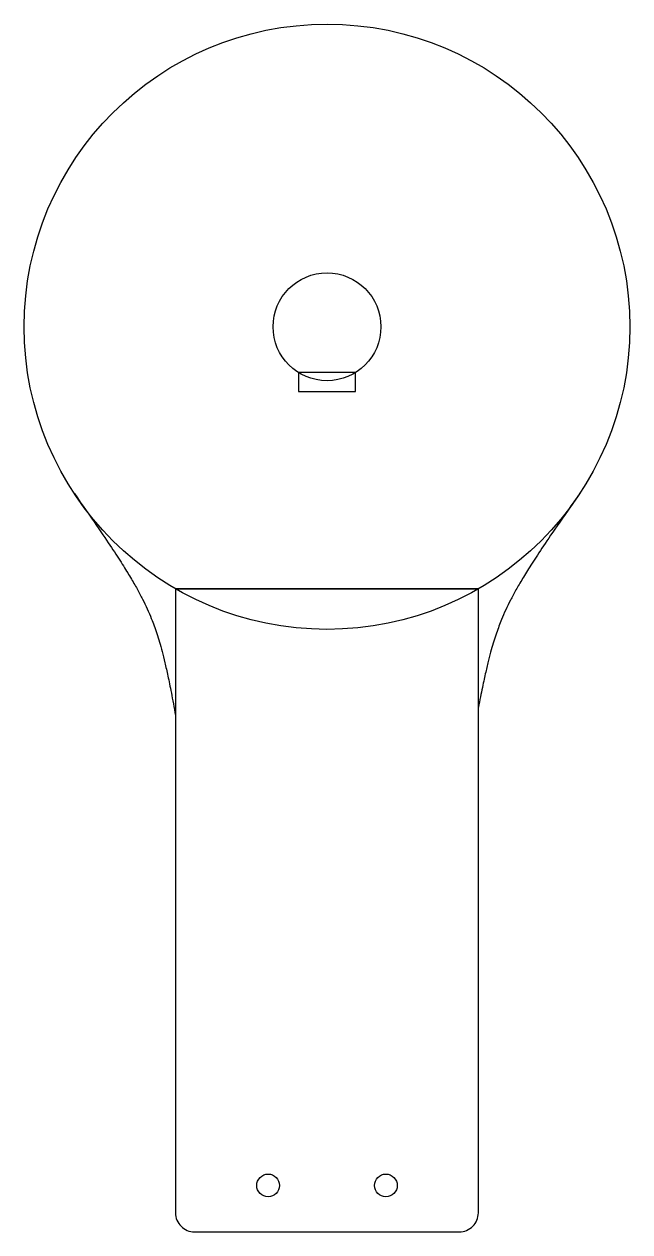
# Model space of a CAD drawing. Header units: millimetres. Extents: x -80 to 80, y -239 to 80.
import ezdxf

# ---------------------------------------------------------------- set-up
doc = ezdxf.new("R2010")
doc.units = ezdxf.units.MM
doc.layers.get('0').update_dxf_attribs({"linetype": 'CONTINUOUS'})

msp = doc.modelspace()

# ---------------------------------------------------------------- linework, layer by layer
msp.add_line((-40.02, -69.27), (39.98, -69.27))
msp.add_lwpolyline([(7.5, -12.12), (-7.5, -12.12), (-7.5, -17.12), (7.5, -17.12)], close=True)
msp.add_lwpolyline([(39.98, -69.27), (-40.02, -69.27), (-40.02, -234.27, 0.414214), (-35.02, -239.27), (34.98, -239.27, 0.414214), (39.98, -234.27)], format="xyb", close=True)
for centre, radius in [((0, 0), 80), ((0, 0), 14.25), ((-15.56, -227), 3), ((15.56, -227), 3)]:
    msp.add_circle(centre, radius)
for points in [[(-66.74, -44.11), (-45, -75), (-40.02, -102.74)], [(66.87, -43.92), (45, -75), (39.98, -100.58)]]:
    msp.add_rational_spline(points, [1, 2.33333333333, 1], degree=2)

doc.saveas('drawing.dxf')
